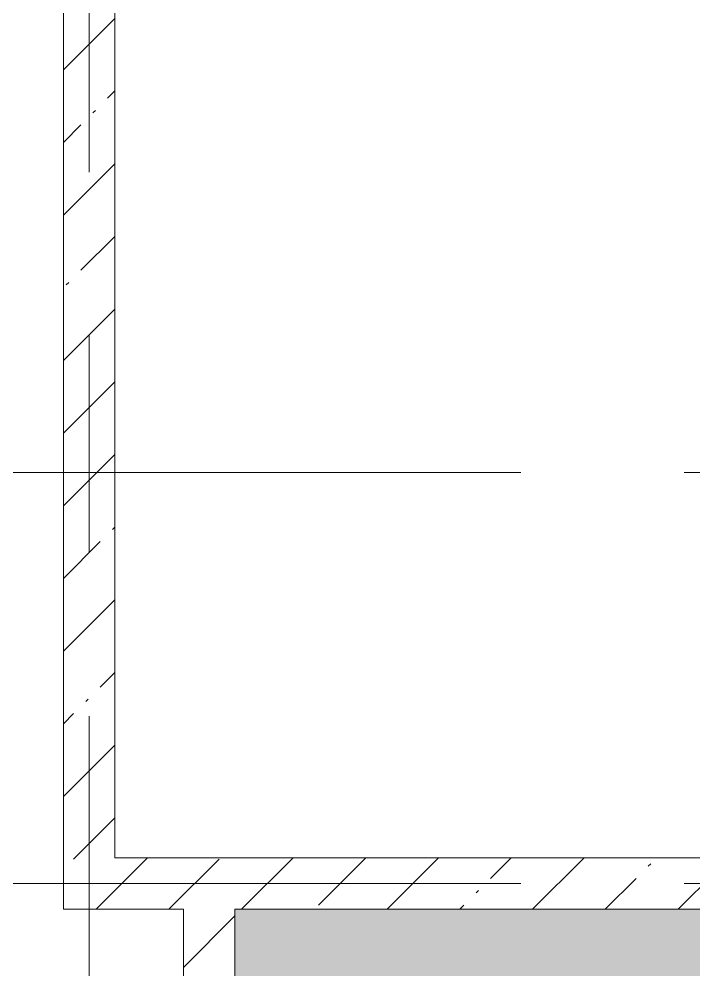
# Model space of a CAD drawing. Header units: millimetres. Extents: x 48966 to 155647, y -43515 to 30475.
# Drawn here: x 81523 to 85459, y -16388 to -10836 of the extents above; entities that cross this region are included whole.
import ezdxf

# ---------------------------------------------------------------- set-up
doc = ezdxf.new("R2010")
doc.units = ezdxf.units.MM
doc.linetypes.add('Осевые', pattern=[6350, 1270, -952.5, 3175, -952.5])
for name, color, linetype, lineweight in [('Обобщенные модели', 7, 'Continuous', 9), ('Оси-2', 7, 'Осевые', 9), ('Перекрытия', 7, 'Continuous', 9), ('Стены-1', 7, 'Continuous', 18), ('Штриховка разреза', 7, 'Continuous', 9), ('Элементы узлов', 7, 'Continuous', 9), ('Элементы узлов-1', 7, 'Continuous', 5)]:
    doc.layers.add(name, color=color, linetype=linetype, lineweight=lineweight)
doc.layers.add('Обобщенные модели-1', color=7, linetype='Continuous', lineweight=9, true_color=0xffbc79)
pattern_1 = [(45, (0, 0), (-424.264, 424.264), [600, -100, 20, -100]), (45, (0, 424), (-424.264, 424.264), [])]

# ---------------------------------------------------------------- blocks, each defined once
blk = doc.blocks.new('170_ОтверстиеПрямоугольноеВертикальное - 170_ОтверстиеПрямоугольноеВертикальное-5689208-План -1-го этажа на отм_ -10_350')
at = {"layer": 'Обобщенные модели'}
for p, q in [((-4500, -1500), (-4500, 1500)), ((-4500, 1500), (4500, 1500))]:
    blk.add_line(p, q, dxfattribs=at)

msp = doc.modelspace()

# ---------------------------------------------------------------- hatches: boundary and pattern name
at = {"layer": 'Штриховка разреза'}
h = msp.add_hatch(dxfattribs=at)
h.set_pattern_fill('FP_61', color=256, style=0, pattern_type=2)
h.set_pattern_definition(pattern_1)
h.paths.add_polyline_path([(82081.6, -16032.9), (82081.6, 7267.1), (81781.6, 7267.1), (81781.6, -16032.9)], flags=0)
h.paths.add_polyline_path([(81781.6, 8167.1), (82081.6, 8167.1), (82081.6, 8367.1), (81781.6, 8365.1)], flags=0)
h = msp.add_hatch(dxfattribs=at)
h.set_pattern_fill('FP_61', color=256, style=0, pattern_type=2)
h.set_pattern_definition(pattern_1)
h.paths.add_polyline_path([(91781.6, -16032.9), (92081.6, -16032.9), (92081.6, -15732.9), (82081.6, -15732.9), (82081.6, -16032.9), (88914.4, -16032.9)], flags=0)
h = msp.add_hatch(dxfattribs=at)
h.set_pattern_fill('FP_61', color=256, style=0, pattern_type=2)
h.set_pattern_definition(pattern_1)
h.paths.add_polyline_path([(82781.6, -19032.9), (82781.6, -16032.9), (82481.6, -16032.9), (82481.6, -19032.9)], flags=0)
at = {"layer": 'Элементы узлов-1'}
msp.add_hatch(color=256, dxfattribs=at).paths.add_polyline_path([(82781.6, -19032.9), (83381.6, -16632.9), (91781.6, -16032.9), (82781.6, -16032.9), (82781.6, -16257.9)], flags=0)

# ---------------------------------------------------------------- linework, layer by layer
at = {"layer": 'Обобщенные модели-1'}
for p, q in [((91781.6, -16032.9), (82781.6, -16032.9)), ((82781.6, -16032.9), (82781.6, -19032.9))]:
    msp.add_line(p, q, dxfattribs=at)
at = {"layer": 'Оси-2'}
for p, q in [((81931.6, 25417.1), (81931.6, -41737.8)), ((150171.6, -13482.9), (50565.6, -13482.9)), ((150171.6, -15882.9), (50565.6, -15882.9))]:
    msp.add_line(p, q, dxfattribs=at)
at = {"layer": 'Перекрытия'}
for p, q in [((81781.6, -16032.9), (81781.6, 6947.1)), ((82081.6, 1955.3), (82081.6, -15732.9)), ((82081.6, -15732.9), (87281.6, -15732.9)), ((82481.6, -16032.9), (81781.6, -16032.9)), ((82481.6, -19332.9), (82481.6, -16032.9)), ((82781.6, -16032.9), (91781.6, -16032.9))]:
    msp.add_line(p, q, dxfattribs=at)
at = {"layer": 'Стены-1'}
for p, q in [((81781.6, 6947.1), (81781.6, -16032.9)), ((82081.6, -15732.9), (82081.6, 1955.3)), ((87281.6, -15732.9), (82081.6, -15732.9)), ((81781.6, -16032.9), (82081.6, -16032.9)), ((82081.6, -16032.9), (82481.6, -16032.9)), ((82481.6, -16032.9), (82481.6, -19032.9)), ((82781.6, -19032.9), (82781.6, -16032.9)), ((82781.6, -16032.9), (91781.6, -16032.9))]:
    msp.add_line(p, q, dxfattribs=at)
at = {"layer": 'Элементы узлов'}
for p, q in [((91781.6, -16032.9), (82781.6, -16032.9)), ((82781.6, -16032.9), (82781.6, -19032.9))]:
    msp.add_line(p, q, dxfattribs=at)

# ---------------------------------------------------------------- block references
msp.add_blockref('170_ОтверстиеПрямоугольноеВертикальное - 170_ОтверстиеПрямоугольноеВертикальное-5689208-План -1-го этажа на отм_ -10_350', (87281.6, -17532.9), dxfattribs=at)

doc.saveas('drawing.dxf')
